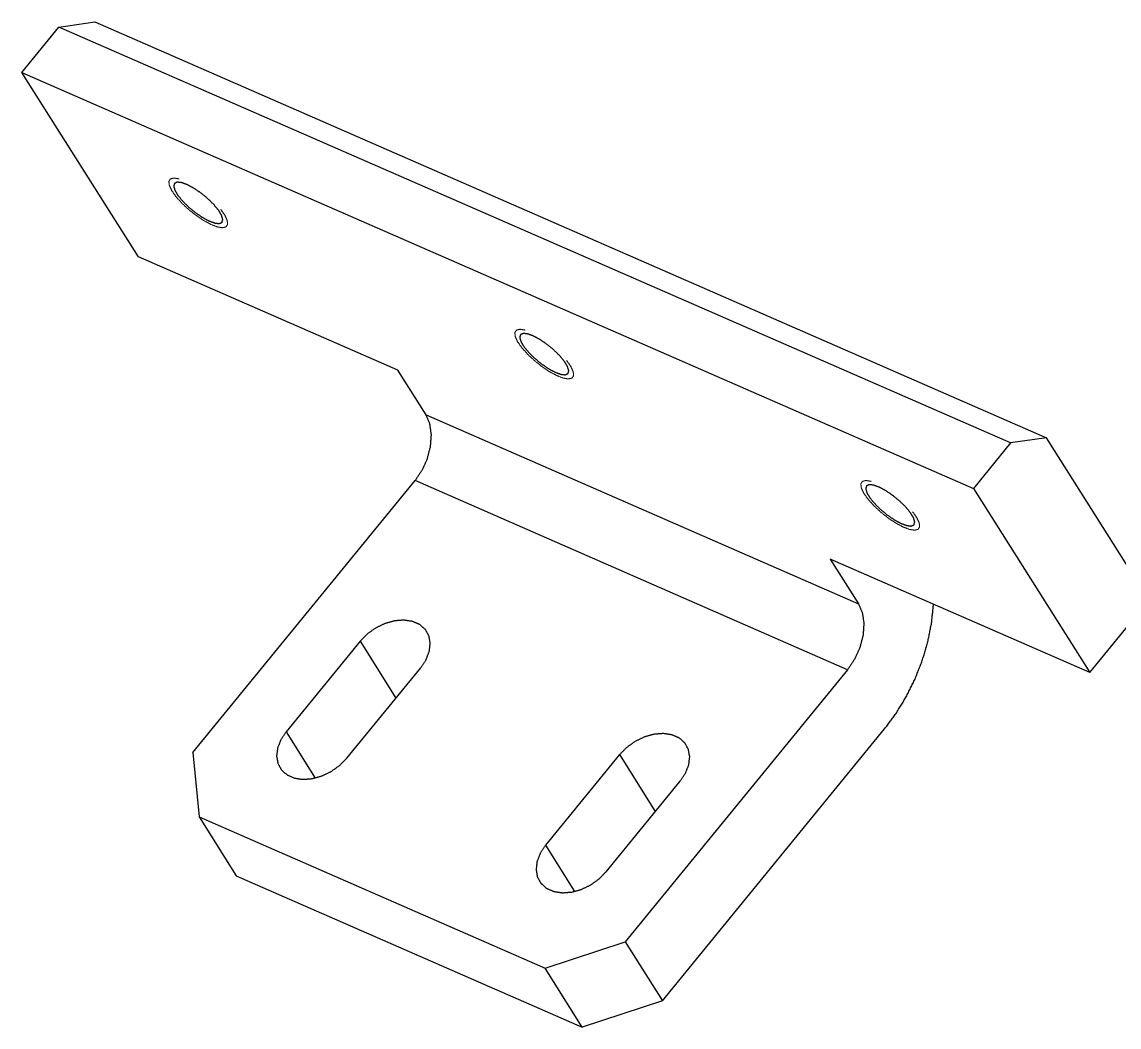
# Model space of a CAD drawing. Header units: millimetres. Extents: x 0 to 420, y 0 to 297.
# Drawn here: x 258.1 to 347.3, y 68.8 to 150.6 of the extents above; entities that cross this region are included whole.
import ezdxf

# ---------------------------------------------------------------- set-up
doc = ezdxf.new("R2010")
doc.units = ezdxf.units.MM
doc.layers.add('1', color=7, linetype='Continuous', true_color=0xffffff)

msp = doc.modelspace()

# ---------------------------------------------------------------- linework, layer by layer
at = {"layer": '1', "color": 30, "linetype": 'Continuous', "lineweight": 25}
for p, q in [((258.054, 146.458), (261.059, 150.151)), ((261.059, 150.151), (263.998, 150.566)), ((338.477, 116.302), (261.059, 150.151)), ((263.998, 150.566), (341.416, 116.718)), ((267.525, 131.46), (258.054, 146.458)), ((258.054, 146.458), (335.472, 112.61)), ((288.639, 122.229), (267.525, 131.46)), ((290.932, 118.596), (288.639, 122.229)), ((290.932, 118.596), (326.122, 103.211)), ((338.477, 116.302), (335.472, 112.61)), ((341.416, 116.718), (338.477, 116.302)), ((349.75, 103.52), (341.416, 116.718)), ((271.954, 91.1), (290.037, 113.235)), ((325.227, 97.849), (290.037, 113.235)), ((335.472, 112.61), (344.943, 97.612)), ((323.829, 106.843), (326.122, 103.211)), ((344.943, 97.612), (323.829, 106.843)), ((344.943, 97.612), (349.75, 103.52)), ((285.572, 100.169), (279.552, 92.8)), ((285.572, 100.169), (288.474, 95.537)), ((284.479, 90.646), (290.499, 98.015)), ((325.227, 97.849), (307.144, 75.714)), ((310.175, 70.915), (328.245, 93.033)), ((279.552, 92.8), (281.91, 89.037)), ((271.954, 91.1), (272.463, 85.877)), ((306.686, 90.938), (300.666, 83.569)), ((306.686, 90.938), (309.588, 86.306)), ((305.593, 81.415), (311.613, 88.784)), ((272.463, 85.877), (275.494, 81.078)), ((272.463, 85.877), (300.615, 73.568)), ((300.666, 83.569), (303.024, 79.806)), ((275.494, 81.078), (303.646, 68.769)), ((300.615, 73.568), (307.144, 75.714)), ((307.144, 75.714), (310.175, 70.915)), ((303.646, 68.769), (300.615, 73.568)), ((310.175, 70.915), (303.646, 68.769))]:
    msp.add_line(p, q, dxfattribs=at)
at = {"layer": '1', "color": 30, "linetype": 'Continuous', "lineweight": 13}
for points, knots in [([(270.844, 137.797), (270.425, 137.866), (270.14, 137.797), (270.009, 137.595), (270.041, 137.273), (270.234, 136.855), (270.575, 136.367), (271.039, 135.843), (271.597, 135.32), (272.209, 134.832), (272.834, 134.413), (273.43, 134.091), (273.955, 133.889), (274.374, 133.82), (274.659, 133.889), (274.79, 134.091), (274.758, 134.413), (274.565, 134.832), (274.224, 135.32)], [0, 0, 0.047663, 0.080523, 0.107519, 0.143757, 0.195489, 0.262217, 0.340744, 0.426528, 0.514333, 0.598743, 0.674652, 0.737786, 0.785449, 0.818307, 0.845303, 0.88154, 0.933272, 1, 1]), ([(298.996, 125.488), (298.577, 125.557), (298.292, 125.488), (298.161, 125.286), (298.193, 124.965), (298.386, 124.546), (298.727, 124.058), (299.191, 123.535), (299.749, 123.011), (300.361, 122.523), (300.986, 122.104), (301.582, 121.783), (302.107, 121.581), (302.526, 121.512), (302.811, 121.581), (302.942, 121.783), (302.909, 122.104), (302.717, 122.523), (302.376, 123.011)], [0, 0, 0.047663, 0.080523, 0.107519, 0.143756, 0.195487, 0.262217, 0.340744, 0.426527, 0.514332, 0.598742, 0.674652, 0.737786, 0.785449, 0.818306, 0.845302, 0.88154, 0.933272, 1, 1]), ([(327.148, 113.18), (326.729, 113.249), (326.444, 113.18), (326.313, 112.978), (326.345, 112.656), (326.538, 112.237), (326.879, 111.75), (327.343, 111.226), (327.901, 110.703), (328.513, 110.215), (329.138, 109.796), (329.734, 109.474), (330.259, 109.272), (330.678, 109.203), (330.963, 109.272), (331.094, 109.474), (331.061, 109.796), (330.869, 110.215), (330.528, 110.703)], [0, 0, 0.047663, 0.080523, 0.107519, 0.143757, 0.195488, 0.262216, 0.340745, 0.426528, 0.514331, 0.598744, 0.674652, 0.737786, 0.785449, 0.818307, 0.845303, 0.88154, 0.933272, 1, 1])]:
    msp.add_open_spline(points, degree=1, knots=knots, dxfattribs=at)
at = {"layer": '1', "color": 30, "linetype": 'Continuous', "lineweight": 25}
for points, knots in [([(274.05, 135.235), (274.301, 134.817), (274.397, 134.482), (274.331, 134.257), (274.109, 134.161), (273.749, 134.201), (273.279, 134.374), (272.738, 134.666), (272.169, 135.053), (271.619, 135.505), (271.133, 135.984), (270.749, 136.451), (270.498, 136.87), (270.402, 137.205), (270.468, 137.43), (270.69, 137.526), (271.05, 137.486), (271.52, 137.313), (272.061, 137.02), (272.63, 136.633), (273.18, 136.181), (273.666, 135.702), (274.05, 135.235)], [0, 0, 0.044487, 0.076308, 0.097677, 0.119765, 0.152879, 0.198585, 0.254715, 0.317516, 0.382457, 0.444777, 0.500001, 0.544487, 0.576308, 0.597677, 0.619766, 0.652879, 0.698585, 0.754716, 0.817516, 0.882457, 0.944778, 1, 1]), ([(302.202, 122.926), (302.453, 122.508), (302.549, 122.173), (302.483, 121.948), (302.261, 121.852), (301.901, 121.892), (301.431, 122.065), (300.89, 122.357), (300.321, 122.745), (299.771, 123.196), (299.285, 123.675), (298.901, 124.143), (298.65, 124.561), (298.554, 124.896), (298.62, 125.121), (298.842, 125.217), (299.202, 125.177), (299.672, 125.004), (300.213, 124.712), (300.782, 124.324), (301.332, 123.873), (301.818, 123.394), (302.202, 122.926)], [0, 0, 0.044487, 0.076309, 0.097678, 0.119768, 0.152879, 0.198587, 0.254716, 0.317518, 0.382457, 0.444779, 0.500001, 0.544489, 0.576309, 0.597678, 0.619766, 0.65288, 0.698586, 0.754716, 0.817516, 0.882458, 0.944778, 1, 1]), ([(290.037, 113.235), (290.61, 114.081), (291.04, 115.034), (291.299, 116.029), (291.368, 116.998), (291.243, 117.873), (290.932, 118.596)], [0, 0, 0.178106, 0.360375, 0.539504, 0.708691, 0.862844, 1, 1]), ([(330.354, 110.618), (330.605, 110.2), (330.701, 109.864), (330.635, 109.64), (330.413, 109.543), (330.053, 109.584), (329.583, 109.757), (329.042, 110.049), (328.473, 110.436), (327.923, 110.888), (327.437, 111.367), (327.053, 111.834), (326.802, 112.253), (326.706, 112.588), (326.772, 112.812), (326.994, 112.909), (327.354, 112.869), (327.824, 112.696), (328.365, 112.403), (328.934, 112.016), (329.484, 111.564), (329.97, 111.085), (330.354, 110.618)], [0, 0, 0.044487, 0.076308, 0.097677, 0.119767, 0.15288, 0.198587, 0.254715, 0.317517, 0.382458, 0.444779, 0.500001, 0.544488, 0.576309, 0.597678, 0.619766, 0.652879, 0.698585, 0.754716, 0.817516, 0.882457, 0.944778, 1, 1]), ([(326.122, 103.211), (326.433, 102.488), (326.558, 101.612), (326.489, 100.643), (326.23, 99.649), (325.8, 98.695), (325.227, 97.849)], [0, 0, 0.137156, 0.29131, 0.460496, 0.639625, 0.821892, 1, 1]), ([(328.245, 93.033), (329.174, 94.287), (330.005, 95.648), (330.721, 97.093), (331.311, 98.596), (331.763, 100.128), (332.069, 101.663), (332.224, 103.173)], [0, 0, 0.141049, 0.285219, 0.431028, 0.576927, 0.721363, 0.862843, 1, 1]), ([(290.499, 98.015), (290.931, 98.664), (291.196, 99.337), (291.276, 99.996), (291.169, 100.603), (290.879, 101.122), (290.424, 101.523), (289.83, 101.782), (289.132, 101.885), (288.37, 101.826), (287.589, 101.608), (286.833, 101.244), (286.148, 100.755), (285.572, 100.169)], [0, 0, 0.0828, 0.159636, 0.23017, 0.295606, 0.358722, 0.42313, 0.491967, 0.566922, 0.648082, 0.734235, 0.8233, 0.912749, 1, 1]), ([(279.552, 92.8), (279.119, 92.152), (278.855, 91.478), (278.774, 90.819), (278.882, 90.213), (279.172, 89.694), (279.627, 89.293), (280.221, 89.033), (280.919, 88.93), (281.681, 88.989), (282.462, 89.207), (283.217, 89.571), (283.903, 90.06), (284.479, 90.646)], [0, 0, 0.082799, 0.159636, 0.230169, 0.295605, 0.358722, 0.42313, 0.491967, 0.566924, 0.648082, 0.734235, 0.823299, 0.91275, 1, 1]), ([(311.613, 88.784), (312.045, 89.432), (312.31, 90.106), (312.39, 90.765), (312.283, 91.371), (311.993, 91.89), (311.538, 92.291), (310.944, 92.551), (310.246, 92.654), (309.484, 92.595), (308.703, 92.377), (307.947, 92.013), (307.262, 91.524), (306.686, 90.938)], [0, 0, 0.082799, 0.159636, 0.230169, 0.295605, 0.358722, 0.42313, 0.491967, 0.566922, 0.648083, 0.734233, 0.8233, 0.912749, 1, 1]), ([(300.666, 83.569), (300.233, 82.92), (299.969, 82.247), (299.888, 81.588), (299.996, 80.981), (300.286, 80.462), (300.741, 80.061), (301.335, 79.802), (302.033, 79.698), (302.795, 79.758), (303.576, 79.975), (304.331, 80.34), (305.017, 80.829), (305.593, 81.415)], [0, 0, 0.082799, 0.159635, 0.230169, 0.295606, 0.358722, 0.42313, 0.491965, 0.566922, 0.648081, 0.734233, 0.823298, 0.912749, 1, 1])]:
    msp.add_open_spline(points, degree=1, knots=knots, dxfattribs=at)

doc.saveas('drawing.dxf')
